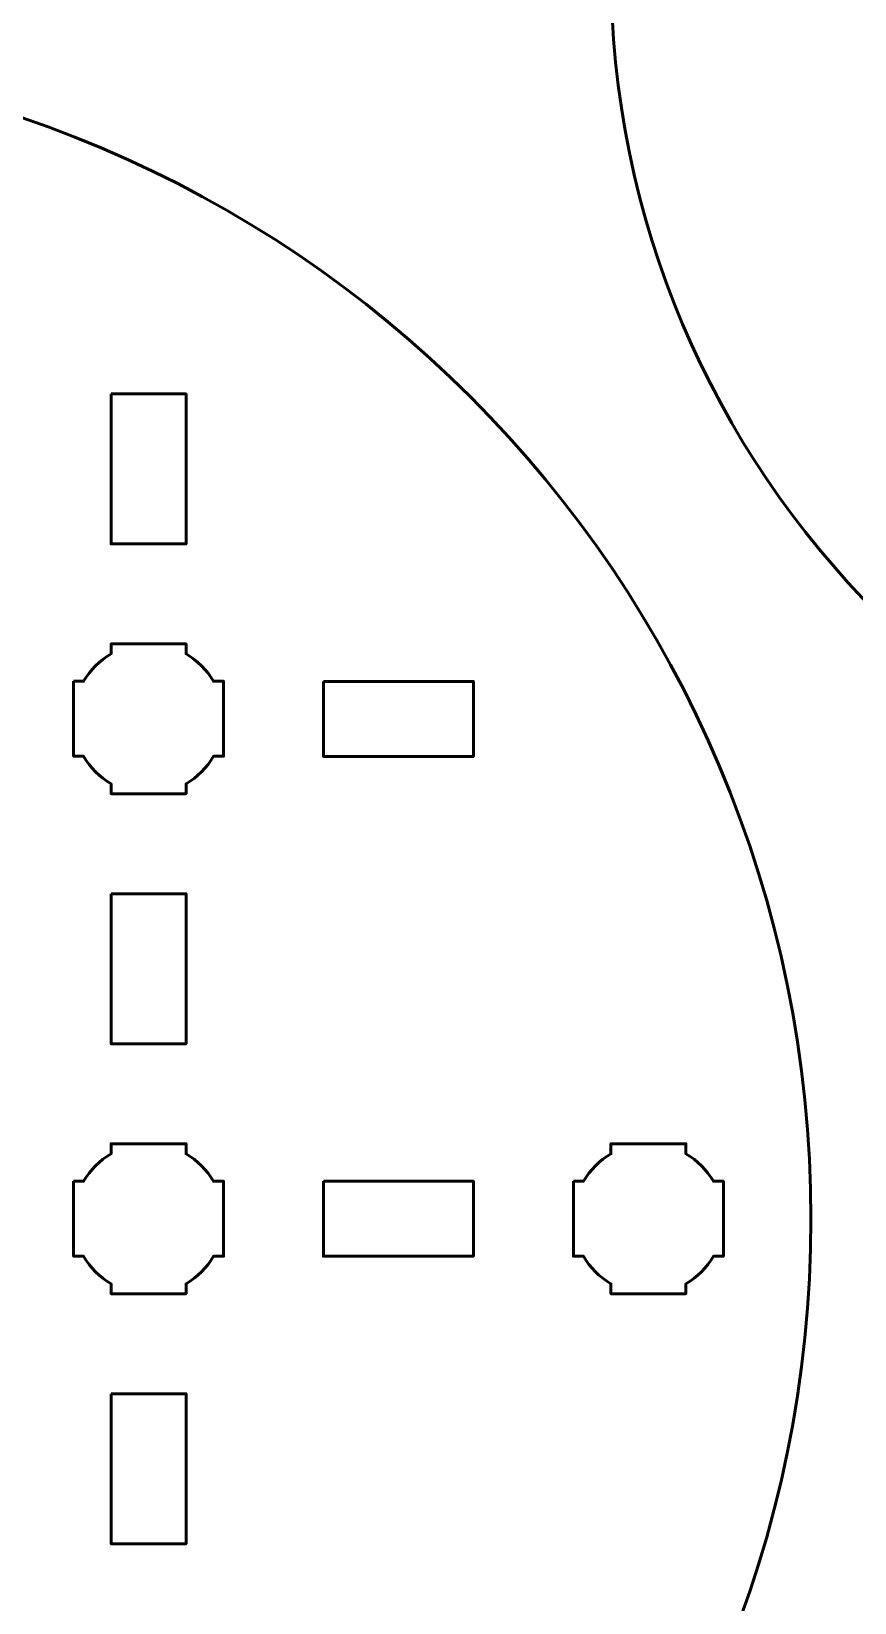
# Model space of a CAD drawing. Header units: centimetres. Extents: x -21.1 to 0, y -29.7 to 0.
# Drawn here: x -14.97 to -11.68, y -26.14 to -19.85 of the extents above; entities that cross this region are included whole.
import ezdxf

# ---------------------------------------------------------------- set-up
doc = ezdxf.new("R2010")
doc.units = ezdxf.units.CM
doc.header["$MEASUREMENT"] = 0
doc.layers.add('Layer 1', color=7, linetype='Continuous')

msp = doc.modelspace()

# ---------------------------------------------------------------- linework, layer by layer
at = {"layer": 'Layer 1', "color": 3, "lineweight": 53}
msp.add_ellipse((-16.5, -24.6), major_axis=(0, 4.65), ratio=1, dxfattribs=at)
at = {"layer": 'Layer 1', "color": 1, "lineweight": 53}
msp.add_open_spline([(-21.00003, -29.19995), (-21.00003, -29.19995), (-21.00003, -2.29992), (-21.00003, -2.29992), (-21.00003, -2.29992), (-21.00003, -2.21709), (-20.93286, -2.14992), (-20.85003, -2.14992), (-20.85003, -2.14992), (-20.7672, -2.14992), (-20.70003, -2.08275), (-20.70003, -1.99992), (-20.70003, -1.99992), (-20.70003, -1.91709), (-20.7672, -1.84992), (-20.85003, -1.84992), (-20.85003, -1.84992), (-20.93286, -1.84992), (-21.00003, -1.78275), (-21.00003, -1.69992), (-21.00003, -1.69992), (-21.00003, -1.61709), (-20.93286, -1.54992), (-20.85003, -1.54992), (-20.85003, -1.54992), (-20.7672, -1.54992), (-20.70003, -1.48275), (-20.70003, -1.39992), (-20.70003, -1.39992), (-20.70003, -1.31709), (-20.7672, -1.24992), (-20.85003, -1.24992), (-20.85003, -1.24992), (-20.93286, -1.24992), (-21.00003, -1.18275), (-21.00003, -1.09992), (-21.00003, -1.09992), (-21.00003, -1.09992), (-21.00003, -0.49992), (-21.00003, -0.49992), (-21.00003, -0.49992), (-21.00003, -0.22295), (-20.77694, 0.00004), (-20.49994, 0.00004), (-20.49994, 0.00004), (-20.49994, 0.00004), (-0.50008, 0.00004), (-0.50008, 0.00004), (-0.50008, 0.00004), (-0.22294, 0.00004), (0.00002, -0.22295), (0.00002, -0.49992), (0.00002, -0.49992), (0.00002, -0.49992), (0.00002, -29.19995), (0.00002, -29.19995), (0.00002, -29.19995), (0.00002, -29.47695), (-0.22294, -29.70004), (-0.50008, -29.70004), (-0.50008, -29.70004), (-0.50008, -29.70004), (-20.49994, -29.70004), (-20.49994, -29.70004), (-20.49994, -29.70004), (-20.77694, -29.70004), (-21.00003, -29.47695), (-21.00003, -29.19995)], degree=3, knots=[0, 0, 0, 0, 0.0588235, 0.0588235, 0.0588235, 0.0588235, 0.1176471, 0.1176471, 0.1176471, 0.1176471, 0.1764706, 0.1764706, 0.1764706, 0.1764706, 0.2352941, 0.2352941, 0.2352941, 0.2352941, 0.2941176, 0.2941176, 0.2941176, 0.2941176, 0.3529412, 0.3529412, 0.3529412, 0.3529412, 0.4117647, 0.4117647, 0.4117647, 0.4117647, 0.4705882, 0.4705882, 0.4705882, 0.4705882, 0.5294118, 0.5294118, 0.5294118, 0.5294118, 0.5882353, 0.5882353, 0.5882353, 0.5882353, 0.6470588, 0.6470588, 0.6470588, 0.6470588, 0.7058824, 0.7058824, 0.7058824, 0.7058824, 0.7647059, 0.7647059, 0.7647059, 0.7647059, 0.8235294, 0.8235294, 0.8235294, 0.8235294, 0.8823529, 0.8823529, 0.8823529, 0.8823529, 0.9411765, 0.9411765, 0.9411765, 0.9411765, 1, 1, 1, 1], dxfattribs=at)
at = {"layer": 'Layer 1', "color": 3, "lineweight": 53}
msp.add_open_spline([(-9.00003, -23.25), (-11.0155, -23.25), (-12.65, -21.6155), (-12.65, -19.59998), (-12.65, -19.59998), (-12.65, -17.58451), (-11.0155, -15.95), (-9.00003, -15.95), (-9.00003, -15.95), (-6.98451, -15.95), (-5.35, -17.58451), (-5.35, -19.59998), (-5.35, -19.59998), (-5.35, -21.6155), (-6.98451, -23.25), (-9.00003, -23.25)], degree=3, knots=[0, 0, 0, 0, 0.25, 0.25, 0.25, 0.25, 0.5, 0.5, 0.5, 0.5, 0.75, 0.75, 0.75, 0.75, 1, 1, 1, 1], dxfattribs=at)
at = {"layer": 'Layer 1', "lineweight": 53}
for points, knots in [([(-14.64994, -21.29995), (-14.64994, -21.29995), (-14.34993, -21.29995), (-14.34993, -21.29995), (-14.34993, -21.29995), (-14.34993, -21.29995), (-14.34993, -21.89995), (-14.34993, -21.89995), (-14.34993, -21.89995), (-14.34993, -21.89995), (-14.64994, -21.89995), (-14.64994, -21.89995), (-14.64994, -21.89995), (-14.64994, -21.89995), (-14.64994, -21.29995), (-14.64994, -21.29995)], [0, 0, 0, 0, 0.25, 0.25, 0.25, 0.25, 0.5, 0.5, 0.5, 0.5, 0.75, 0.75, 0.75, 0.75, 1, 1, 1, 1]), ([(-14.8, -22.4499), (-14.8, -22.4499), (-14.7598, -22.4499), (-14.7598, -22.4499), (-14.7598, -22.4499), (-14.73347, -22.40438), (-14.69551, -22.36645), (-14.65, -22.34012), (-14.65, -22.34012), (-14.65, -22.34012), (-14.65, -22.2999), (-14.65, -22.2999), (-14.65, -22.2999), (-14.65, -22.2999), (-14.35, -22.2999), (-14.35, -22.2999), (-14.35, -22.2999), (-14.35, -22.2999), (-14.35, -22.34009), (-14.35, -22.34009), (-14.35, -22.34009), (-14.30447, -22.36642), (-14.26648, -22.40437), (-14.24012, -22.4499), (-14.24012, -22.4499), (-14.24012, -22.4499), (-14.2, -22.4499), (-14.2, -22.4499), (-14.2, -22.4499), (-14.2, -22.4499), (-14.2, -22.59532), (-14.2, -22.59532), (-14.2, -22.59532), (-14.2, -22.59532), (-14.19994, -22.59997), (-14.19994, -22.59997), (-14.19994, -22.59997), (-14.19994, -22.59997), (-14.2, -22.60461), (-14.2, -22.60461), (-14.2, -22.60461), (-14.2, -22.60461), (-14.2, -22.7499), (-14.2, -22.7499), (-14.2, -22.7499), (-14.2, -22.7499), (-14.24007, -22.7499), (-14.24007, -22.7499), (-14.24007, -22.7499), (-14.26642, -22.79547), (-14.30442, -22.83348), (-14.35, -22.85984), (-14.35, -22.85984), (-14.35, -22.85984), (-14.35, -22.8999), (-14.35, -22.8999), (-14.35, -22.8999), (-14.35, -22.8999), (-14.49328, -22.8999), (-14.49328, -22.8999), (-14.49328, -22.8999), (-14.49328, -22.8999), (-14.49995, -22.89998), (-14.49995, -22.89998), (-14.49995, -22.89998), (-14.49995, -22.89998), (-14.50663, -22.8999), (-14.50663, -22.8999), (-14.50663, -22.8999), (-14.50663, -22.8999), (-14.65, -22.8999), (-14.65, -22.8999), (-14.65, -22.8999), (-14.65, -22.8999), (-14.65, -22.8598), (-14.65, -22.8598), (-14.65, -22.8598), (-14.69554, -22.83344), (-14.73352, -22.79545), (-14.75985, -22.7499), (-14.75985, -22.7499), (-14.75985, -22.7499), (-14.8, -22.7499), (-14.8, -22.7499), (-14.8, -22.7499), (-14.8, -22.7499), (-14.8, -22.4499), (-14.8, -22.4499)], [0, 0, 0, 0, 0.0454545, 0.0454545, 0.0454545, 0.0454545, 0.0909091, 0.0909091, 0.0909091, 0.0909091, 0.1363636, 0.1363636, 0.1363636, 0.1363636, 0.1818182, 0.1818182, 0.1818182, 0.1818182, 0.2272727, 0.2272727, 0.2272727, 0.2272727, 0.2727273, 0.2727273, 0.2727273, 0.2727273, 0.3181818, 0.3181818, 0.3181818, 0.3181818, 0.3636364, 0.3636364, 0.3636364, 0.3636364, 0.4090909, 0.4090909, 0.4090909, 0.4090909, 0.4545455, 0.4545455, 0.4545455, 0.4545455, 0.5, 0.5, 0.5, 0.5, 0.5454545, 0.5454545, 0.5454545, 0.5454545, 0.5909091, 0.5909091, 0.5909091, 0.5909091, 0.6363636, 0.6363636, 0.6363636, 0.6363636, 0.6818182, 0.6818182, 0.6818182, 0.6818182, 0.7272727, 0.7272727, 0.7272727, 0.7272727, 0.7727273, 0.7727273, 0.7727273, 0.7727273, 0.8181818, 0.8181818, 0.8181818, 0.8181818, 0.8636364, 0.8636364, 0.8636364, 0.8636364, 0.9090909, 0.9090909, 0.9090909, 0.9090909, 0.9545455, 0.9545455, 0.9545455, 0.9545455, 1, 1, 1, 1]), ([(-13.79995, -22.44993), (-13.79995, -22.44993), (-13.19995, -22.44993), (-13.19995, -22.44993), (-13.19995, -22.44993), (-13.19995, -22.44993), (-13.19995, -22.74993), (-13.19995, -22.74993), (-13.19995, -22.74993), (-13.19995, -22.74993), (-13.79995, -22.74993), (-13.79995, -22.74993), (-13.79995, -22.74993), (-13.79995, -22.74993), (-13.79995, -22.44993), (-13.79995, -22.44993)], [0, 0, 0, 0, 0.25, 0.25, 0.25, 0.25, 0.5, 0.5, 0.5, 0.5, 0.75, 0.75, 0.75, 0.75, 1, 1, 1, 1]), ([(-14.64994, -23.29991), (-14.64994, -23.29991), (-14.34993, -23.29991), (-14.34993, -23.29991), (-14.34993, -23.29991), (-14.34993, -23.29991), (-14.34993, -23.89992), (-14.34993, -23.89992), (-14.34993, -23.89992), (-14.34993, -23.89992), (-14.64994, -23.89992), (-14.64994, -23.89992), (-14.64994, -23.89992), (-14.64994, -23.89992), (-14.64994, -23.29991), (-14.64994, -23.29991)], [0, 0, 0, 0, 0.25, 0.25, 0.25, 0.25, 0.5, 0.5, 0.5, 0.5, 0.75, 0.75, 0.75, 0.75, 1, 1, 1, 1]), ([(-14.8, -24.4499), (-14.8, -24.4499), (-14.7598, -24.4499), (-14.7598, -24.4499), (-14.7598, -24.4499), (-14.73347, -24.40438), (-14.69551, -24.36645), (-14.65, -24.34012), (-14.65, -24.34012), (-14.65, -24.34012), (-14.65, -24.2999), (-14.65, -24.2999), (-14.65, -24.2999), (-14.65, -24.2999), (-14.35, -24.2999), (-14.35, -24.2999), (-14.35, -24.2999), (-14.35, -24.2999), (-14.35, -24.34009), (-14.35, -24.34009), (-14.35, -24.34009), (-14.30447, -24.36642), (-14.26648, -24.40437), (-14.24012, -24.4499), (-14.24012, -24.4499), (-14.24012, -24.4499), (-14.2, -24.4499), (-14.2, -24.4499), (-14.2, -24.4499), (-14.2, -24.4499), (-14.2, -24.59532), (-14.2, -24.59532), (-14.2, -24.59532), (-14.2, -24.59532), (-14.19994, -24.59997), (-14.19994, -24.59997), (-14.19994, -24.59997), (-14.19994, -24.59997), (-14.2, -24.60461), (-14.2, -24.60461), (-14.2, -24.60461), (-14.2, -24.60461), (-14.2, -24.7499), (-14.2, -24.7499), (-14.2, -24.7499), (-14.2, -24.7499), (-14.24007, -24.7499), (-14.24007, -24.7499), (-14.24007, -24.7499), (-14.26642, -24.79547), (-14.30442, -24.83348), (-14.35, -24.85984), (-14.35, -24.85984), (-14.35, -24.85984), (-14.35, -24.8999), (-14.35, -24.8999), (-14.35, -24.8999), (-14.35, -24.8999), (-14.49328, -24.8999), (-14.49328, -24.8999), (-14.49328, -24.8999), (-14.49328, -24.8999), (-14.49995, -24.89998), (-14.49995, -24.89998), (-14.49995, -24.89998), (-14.49995, -24.89998), (-14.50663, -24.8999), (-14.50663, -24.8999), (-14.50663, -24.8999), (-14.50663, -24.8999), (-14.65, -24.8999), (-14.65, -24.8999), (-14.65, -24.8999), (-14.65, -24.8999), (-14.65, -24.8598), (-14.65, -24.8598), (-14.65, -24.8598), (-14.69554, -24.83344), (-14.73352, -24.79545), (-14.75985, -24.7499), (-14.75985, -24.7499), (-14.75985, -24.7499), (-14.8, -24.7499), (-14.8, -24.7499), (-14.8, -24.7499), (-14.8, -24.7499), (-14.8, -24.4499), (-14.8, -24.4499)], [0, 0, 0, 0, 0.0454545, 0.0454545, 0.0454545, 0.0454545, 0.0909091, 0.0909091, 0.0909091, 0.0909091, 0.1363636, 0.1363636, 0.1363636, 0.1363636, 0.1818182, 0.1818182, 0.1818182, 0.1818182, 0.2272727, 0.2272727, 0.2272727, 0.2272727, 0.2727273, 0.2727273, 0.2727273, 0.2727273, 0.3181818, 0.3181818, 0.3181818, 0.3181818, 0.3636364, 0.3636364, 0.3636364, 0.3636364, 0.4090909, 0.4090909, 0.4090909, 0.4090909, 0.4545455, 0.4545455, 0.4545455, 0.4545455, 0.5, 0.5, 0.5, 0.5, 0.5454545, 0.5454545, 0.5454545, 0.5454545, 0.5909091, 0.5909091, 0.5909091, 0.5909091, 0.6363636, 0.6363636, 0.6363636, 0.6363636, 0.6818182, 0.6818182, 0.6818182, 0.6818182, 0.7272727, 0.7272727, 0.7272727, 0.7272727, 0.7727273, 0.7727273, 0.7727273, 0.7727273, 0.8181818, 0.8181818, 0.8181818, 0.8181818, 0.8636364, 0.8636364, 0.8636364, 0.8636364, 0.9090909, 0.9090909, 0.9090909, 0.9090909, 0.9545455, 0.9545455, 0.9545455, 0.9545455, 1, 1, 1, 1]), ([(-12.8, -24.4499), (-12.8, -24.4499), (-12.7598, -24.4499), (-12.7598, -24.4499), (-12.7598, -24.4499), (-12.73347, -24.40438), (-12.69551, -24.36645), (-12.65, -24.34012), (-12.65, -24.34012), (-12.65, -24.34012), (-12.65, -24.2999), (-12.65, -24.2999), (-12.65, -24.2999), (-12.65, -24.2999), (-12.35, -24.2999), (-12.35, -24.2999), (-12.35, -24.2999), (-12.35, -24.2999), (-12.35, -24.34009), (-12.35, -24.34009), (-12.35, -24.34009), (-12.30447, -24.36642), (-12.26648, -24.40437), (-12.24012, -24.4499), (-12.24012, -24.4499), (-12.24012, -24.4499), (-12.2, -24.4499), (-12.2, -24.4499), (-12.2, -24.4499), (-12.2, -24.4499), (-12.2, -24.59532), (-12.2, -24.59532), (-12.2, -24.59532), (-12.2, -24.59532), (-12.19994, -24.59997), (-12.19994, -24.59997), (-12.19994, -24.59997), (-12.19994, -24.59997), (-12.2, -24.60461), (-12.2, -24.60461), (-12.2, -24.60461), (-12.2, -24.60461), (-12.2, -24.7499), (-12.2, -24.7499), (-12.2, -24.7499), (-12.2, -24.7499), (-12.24007, -24.7499), (-12.24007, -24.7499), (-12.24007, -24.7499), (-12.26642, -24.79547), (-12.30442, -24.83348), (-12.35, -24.85984), (-12.35, -24.85984), (-12.35, -24.85984), (-12.35, -24.8999), (-12.35, -24.8999), (-12.35, -24.8999), (-12.35, -24.8999), (-12.49328, -24.8999), (-12.49328, -24.8999), (-12.49328, -24.8999), (-12.49328, -24.8999), (-12.49995, -24.89998), (-12.49995, -24.89998), (-12.49995, -24.89998), (-12.49995, -24.89998), (-12.50663, -24.8999), (-12.50663, -24.8999), (-12.50663, -24.8999), (-12.50663, -24.8999), (-12.65, -24.8999), (-12.65, -24.8999), (-12.65, -24.8999), (-12.65, -24.8999), (-12.65, -24.8598), (-12.65, -24.8598), (-12.65, -24.8598), (-12.69554, -24.83344), (-12.73352, -24.79545), (-12.75985, -24.7499), (-12.75985, -24.7499), (-12.75985, -24.7499), (-12.8, -24.7499), (-12.8, -24.7499), (-12.8, -24.7499), (-12.8, -24.7499), (-12.8, -24.4499), (-12.8, -24.4499)], [0, 0, 0, 0, 0.0454545, 0.0454545, 0.0454545, 0.0454545, 0.0909091, 0.0909091, 0.0909091, 0.0909091, 0.1363636, 0.1363636, 0.1363636, 0.1363636, 0.1818182, 0.1818182, 0.1818182, 0.1818182, 0.2272727, 0.2272727, 0.2272727, 0.2272727, 0.2727273, 0.2727273, 0.2727273, 0.2727273, 0.3181818, 0.3181818, 0.3181818, 0.3181818, 0.3636364, 0.3636364, 0.3636364, 0.3636364, 0.4090909, 0.4090909, 0.4090909, 0.4090909, 0.4545455, 0.4545455, 0.4545455, 0.4545455, 0.5, 0.5, 0.5, 0.5, 0.5454545, 0.5454545, 0.5454545, 0.5454545, 0.5909091, 0.5909091, 0.5909091, 0.5909091, 0.6363636, 0.6363636, 0.6363636, 0.6363636, 0.6818182, 0.6818182, 0.6818182, 0.6818182, 0.7272727, 0.7272727, 0.7272727, 0.7272727, 0.7727273, 0.7727273, 0.7727273, 0.7727273, 0.8181818, 0.8181818, 0.8181818, 0.8181818, 0.8636364, 0.8636364, 0.8636364, 0.8636364, 0.9090909, 0.9090909, 0.9090909, 0.9090909, 0.9545455, 0.9545455, 0.9545455, 0.9545455, 1, 1, 1, 1]), ([(-13.79995, -24.44986), (-13.79995, -24.44986), (-13.19995, -24.44986), (-13.19995, -24.44986), (-13.19995, -24.44986), (-13.19995, -24.44986), (-13.19995, -24.74986), (-13.19995, -24.74986), (-13.19995, -24.74986), (-13.19995, -24.74986), (-13.79995, -24.74986), (-13.79995, -24.74986), (-13.79995, -24.74986), (-13.79995, -24.74986), (-13.79995, -24.44986), (-13.79995, -24.44986)], [0, 0, 0, 0, 0.25, 0.25, 0.25, 0.25, 0.5, 0.5, 0.5, 0.5, 0.75, 0.75, 0.75, 0.75, 1, 1, 1, 1]), ([(-14.64994, -25.29998), (-14.64994, -25.29998), (-14.34993, -25.29998), (-14.34993, -25.29998), (-14.34993, -25.29998), (-14.34993, -25.29998), (-14.34993, -25.89998), (-14.34993, -25.89998), (-14.34993, -25.89998), (-14.34993, -25.89998), (-14.64994, -25.89998), (-14.64994, -25.89998), (-14.64994, -25.89998), (-14.64994, -25.89998), (-14.64994, -25.29998), (-14.64994, -25.29998)], [0, 0, 0, 0, 0.25, 0.25, 0.25, 0.25, 0.5, 0.5, 0.5, 0.5, 0.75, 0.75, 0.75, 0.75, 1, 1, 1, 1])]:
    msp.add_open_spline(points, degree=3, knots=knots, dxfattribs=at)

doc.saveas('drawing.dxf')
